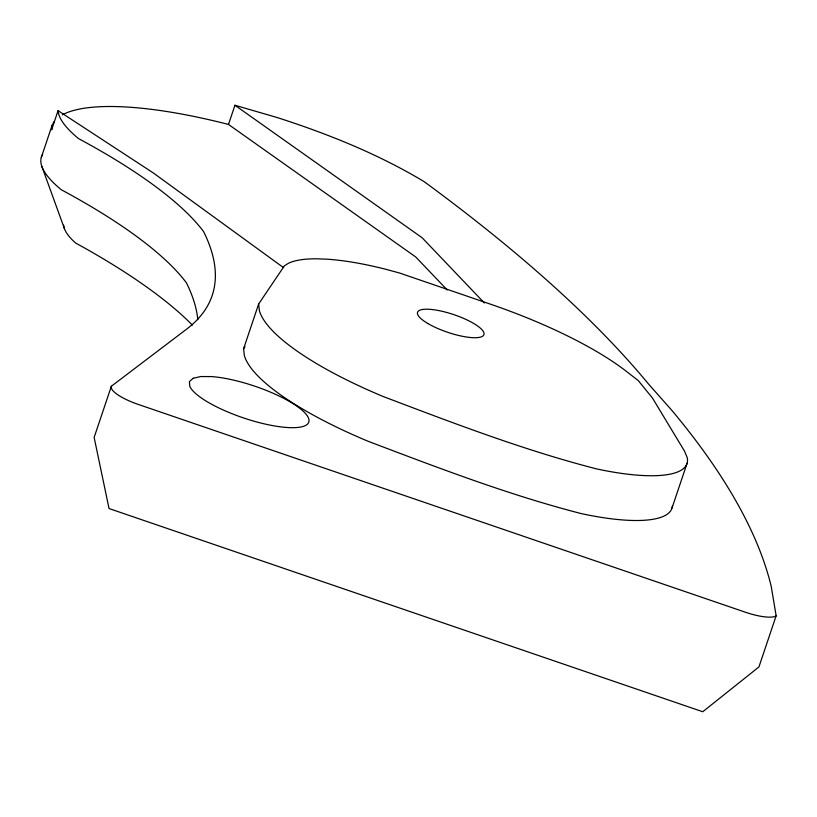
<?xml version="1.0" encoding="UTF-8"?>
<svg xmlns="http://www.w3.org/2000/svg" width="817" height="817" viewBox="0 0 817 817"><rect width="100%" height="100%" fill="white"/><g stroke="black" fill="none" stroke-linecap="round" stroke-linejoin="round"><path stroke-width="1.23" d="M54.065 121.59L52.063 125.471L51.614 129.852L58.068 110.663L153.228 172.887L280.782 265.627A155.373 41.524 18.6 0 0 283.683 267.516M41.299 157.436L52.063 125.471M58.068 110.663A160.05 42.77 18.6 0 0 78.575 138.624A373.532 99.817 18.6 0 1 203.637 231.681A836.394 223.521 18.6 0 1 186.654 329.108L111.357 386.247L94.139 437.412L109.039 508.542L702.753 711.74L758.932 666.938L776.15 615.773L771.248 586.545A2161.006 577.507 18.6 0 0 672.166 410.747L648.422 383.908A1816.834 485.533 18.6 0 0 424.115 181.619C378.21 154.056 328.26 133.988 277.423 117.617L234.949 105.26L228.494 124.45L415.72 256.967L447.246 289.994M672.411 505.856A137.532 36.755 18.6 0 1 581.387 513.627C508.685 494.928 438.3 467.886 368.171 441.303A198.878 53.146 18.6 0 1 244.314 355.395L243.599 348.747L258.662 303.975L284.387 265.821L288.493 263.248A135.51 36.214 18.6 0 1 316.71 258.805L326.453 259.152A135.51 36.214 18.6 0 1 386.002 269.334L399.533 273.011L495.255 305.824A194.742 52.043 18.6 0 1 629.458 373.788L638.189 380.487L652.497 398.083L684.442 451.004L687.209 457.581A137.532 36.755 18.6 0 1 596.451 468.866C523.748 450.167 453.374 423.114 383.234 396.541A198.878 53.146 18.6 0 1 259.377 310.623L258.662 303.975M672.023 508.011L687.087 463.249M243.599 348.747L244.988 346.684M776.15 615.773L775.639 616.232A30.26 8.088 18.6 0 1 745.666 612.311L138.104 404.374A31.751 8.487 18.6 0 1 111.357 386.247M234.949 105.26L422.175 237.778L484.338 302.964M41.943 166.688L64.461 228.729M62.368 114.829A226.666 60.57 18.6 0 1 228.494 124.45M197.796 319.641A836.394 223.521 18.6 0 0 186.419 282.845A373.532 99.817 18.6 0 0 61.357 189.789A160.05 42.77 18.6 0 1 42.658 154.474M192.393 325.105A415.557 111.051 18.6 0 0 84.794 248.102L75.858 243.18L73.591 241.189A117.975 31.526 18.6 0 1 63.655 225.145M193.139 378.281L189.421 381.61L189.769 386.339A63.021 16.84 18.6 0 0 268.323 424.758A63.021 16.84 18.6 0 0 301.616 409.797A63.021 16.84 18.6 0 0 211.491 376.576L200.665 376.555L193.139 378.281M427.883 323.532A35.008 9.355 18.6 0 0 483.153 335.777A35.008 9.355 18.6 0 0 441.149 311.073A35.008 9.355 18.6 0 0 427.883 323.532"/></g></svg>
